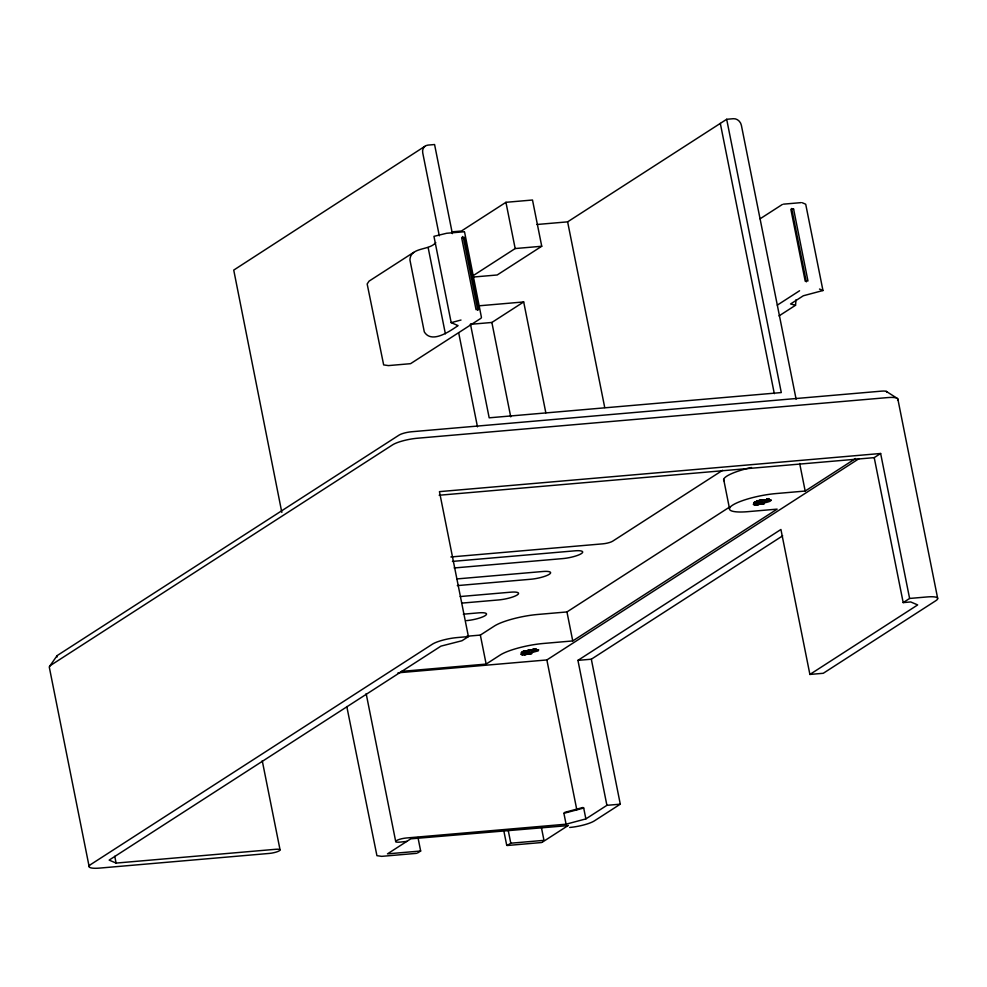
<?xml version="1.0" encoding="UTF-8"?>
<svg xmlns="http://www.w3.org/2000/svg" width="987" height="987" viewBox="0 0 987 987"><rect width="100%" height="100%" fill="white"/><g stroke="black" fill="none" stroke-linecap="round" stroke-linejoin="round"><path stroke-width="1.48" d="M530.661 649.73L523.628 651.951L529.97 650.31A9.796 2.048 -11.3 0 1 536.052 649.717L538.754 649.915M520.815 654.233L522.604 654.751C522.357 653.295 521.333 651.975 524.196 651.112L523.135 651.198L524.109 650.655M753.254 504.345L755.043 504.863C755.623 503.604 753.044 502.778 755.66 501.766M779.014 315.914L795.534 305.267L796.003 299.789M768.565 498.571L765.11 500.236L756.622 501.051M49.609 666.324L56.913 655.899M768.034 498.854L767.343 499.619L768.651 499.027M566.082 824.194L563.91 813.313L564.909 812.313L582.947 807.489L583.699 808.032L585.871 818.902L566.082 824.194L406.323 838A7.563 1.579 -11.3 0 0 396.429 840.64A7.563 1.579 -11.3 0 0 399.92 842.133L406.817 841.393M435.773 242.592C429.185 250.821 410.419 246.713 409.926 259.951L424.299 331.879C431.751 344.216 450.22 330.892 458.104 325.611L451.182 322.65L433.947 236.349L446.667 233.265L464.322 231.748M534.806 649.051L531.314 650.396L524.183 650.939M767.244 499.163L765.11 500.236L759.225 500.594M521.444 654.566L522.814 653.776L531.944 653.567L522.604 654.751M753.883 504.678L755.252 503.888L764.382 503.678L755.043 504.863M424.805 146.36L233.734 270.093L281.826 512.426M413.602 252.413L369.064 281.135L367.164 283.972L383.659 364.906L388.434 365.597L410.074 363.722A7.501 3.442 85.1 0 0 410.937 363.438L480.928 318.307M473.6 277.014L497.201 274.978L541.74 246.256L532.499 200.016L505.936 202.31L461.41 231.032L452.219 231.822M473.192 275.632L515.177 248.551L541.74 246.256M536.99 224.493L567.624 221.853L726.679 119.291L733.316 118.711A7.501 6.477 57.2 0 1 741.385 125.337L796.127 399.266M470.367 324.328L491.871 322.465L523.69 301.948L545.836 412.825M760.076 218.818L782.333 204.469M777.312 305.119L799.581 290.758M722.644 470.268L612.631 541.209A7.501 1.567 -11.3 0 1 602.81 543.837L450.886 556.964M468.418 636.59L462.002 640.736L440.955 646.127L109.138 860.109L116.108 863.082L275.854 849.276A7.563 1.579 -11.3 0 1 279.333 850.769A7.563 1.579 -11.3 0 1 269.439 853.41L99.662 868.091A18.901 3.96 -11.3 0 1 90.94 864.365L432.38 644.19A18.901 3.96 -11.3 0 1 457.129 637.577L468.418 636.59L439.449 491.637L880.638 453.489L909.607 598.455L903.191 602.601L874.223 457.635L880.638 453.489M466.715 636.27L480.348 635.085L494.376 626.042A33.077 6.934 -11.3 0 1 537.681 614.469L566.957 611.94L729.936 506.837M401.302 671.407L486.147 664.078L500.175 655.035A33.077 6.934 -11.3 0 1 543.467 643.462L572.744 640.933L777.127 509.132L747.85 511.661A33.077 6.934 -11.3 0 1 732.613 505.147A33.077 6.934 -11.3 0 1 775.905 493.574L805.182 491.045L855.593 458.536M398.008 672.813L546.872 659.945L859.122 458.585M585.871 818.902L606.906 805.33L577.938 660.365L780.927 529.476L809.895 674.442L823.269 673.282L935.886 600.664A18.901 3.96 -11.3 0 0 927.175 596.938L909.607 598.455M577.938 660.365L591.324 659.205L782.666 535.818M417.489 853.052L420.659 851.004L417.957 837.457M507.602 845.254L510.785 843.206L543.973 840.344L541.271 826.81M542.332 842.17L568.315 825.416M809.895 674.442L917.688 604.92L910.717 601.947L903.191 602.601M591.324 659.205L620.292 804.171L594.445 820.839A18.901 3.96 -11.3 0 1 569.696 827.464M765.011 499.78L759.311 501.051M532.585 649.668L533.794 649.372C529.094 650.519 521.506 651.753 531.216 649.952M528.798 650.186L526.959 650.717M535.694 649.199L534.905 649.508L536.212 648.915M795.534 305.267L790.587 303.971L803.319 295.767L822.961 290.523L805.713 204.223L802.258 202.742M770.674 500.088L762.038 502.445L753.686 502.63M538.248 649.977L529.6 652.333L521.247 652.506M538.297 650.852L529.439 653.184L521.21 653.283M758.633 504.715L756.659 504.875L756.141 504.098L754.401 504.789L754.339 502.358L754.821 501.84L754.315 503.703L756.239 504.554L762.926 503.925M526.194 654.603L524.233 654.763L523.702 653.986L521.963 654.677L521.901 652.247L522.382 651.728L521.889 653.591L523.801 654.443L530.488 653.813M757.794 500.693L756.535 500.767M757.646 501.421L763.087 499.841L756.067 502.062L762.396 500.421A9.796 2.048 -11.3 0 1 768.491 499.841C777.719 500.828 755.771 505.147 753.649 503.395M771.192 500.027L768.491 499.841M759.114 500.187L760.521 499.73M451.182 322.65L461.003 320.035M563.91 813.313L583.699 808.032M532.462 649.36L535.67 648.928M536.052 649.717L538.186 649.754M766.591 499.2L769.354 498.978M783.431 204.161L801.086 202.631M479.139 305.797L523.69 301.948M439.166 495.24L874.223 457.635M452.441 561.406L574.792 550.832A14.176 2.973 -11.3 0 1 581.318 553.633A14.176 2.973 -11.3 0 1 562.763 558.593L454.18 567.969M457.08 578.913L542.727 571.51A14.176 2.973 -11.3 0 1 549.265 574.298A14.176 2.973 -11.3 0 1 530.71 579.258L457.302 585.612M460.201 596.543L510.674 592.188A14.176 2.973 -11.3 0 1 517.2 594.976A14.176 2.973 -11.3 0 1 498.645 599.936L461.941 603.106M463.31 614.185L478.609 612.853A14.176 2.973 -11.3 0 1 485.148 615.654A14.176 2.973 -11.3 0 1 466.592 620.613M606.906 805.33L620.292 804.171M420.659 851.004L387.472 853.866L410.802 838.827L567.87 825.613M416.391 853.36L381.698 856.358L376.923 855.667L346.795 706.544M506.96 845.526L541.641 842.528M819.494 289.043L822.961 290.523M757.609 504.813L755.339 504.345M525.17 654.702L522.9 654.233M462.434 236.498L463.335 237.596L477.807 310.276M886.264 391.383L896.825 398.106M791.66 208.491L806.317 281.875M897.825 398.945L937.65 598.27M799.68 463.495L805.182 491.045M726.679 119.291L781.285 392.567L489.182 417.822L470.478 324.205M720.313 123.387L774.314 393.653M723.681 479.423L729.467 508.416M567.624 221.853L604.735 407.557M505.936 202.31L515.177 248.551M566.957 611.94L572.744 640.933M491.871 322.465L510.735 416.859M464.569 232.019L481.471 317.555M546.872 659.945L576.803 809.759M452.367 233.623L434.576 144.534L427.926 145.114A7.501 6.477 57.2 0 0 422.732 152.874L439.301 235.807M458.659 332.668L477.474 426.816M428.136 247.515L445.384 333.816M480.348 635.085L486.147 664.078M508.083 829.66L510.785 843.206M503.703 830.19L506.713 845.242M366.152 693.614L395.725 841.603M262.246 760.718L280.049 849.807M114.751 856.284L116.108 863.082M89.175 866.759L49.35 667.434A18.901 3.96 -11.3 0 1 51.114 665.041L392.555 444.866A18.901 3.96 -11.3 0 1 417.304 438.24L887.338 397.613A18.901 3.96 -11.3 0 1 897.553 400.056M886.634 392.357A9.451 1.986 -11.3 0 0 881.527 391.136L411.48 431.763A9.451 1.986 -11.3 0 0 399.106 435.082L57.665 655.257A9.451 1.986 -11.3 0 0 57.283 656.873M723.952 480.755A33.077 6.934 -11.3 0 1 751.489 467.505M464.408 237.485L461.657 237.719L476.03 309.634L478.781 309.4L464.408 237.485M793.597 209.034L790.846 209.269L805.219 281.184L807.958 280.95L793.597 209.034"/></g></svg>
